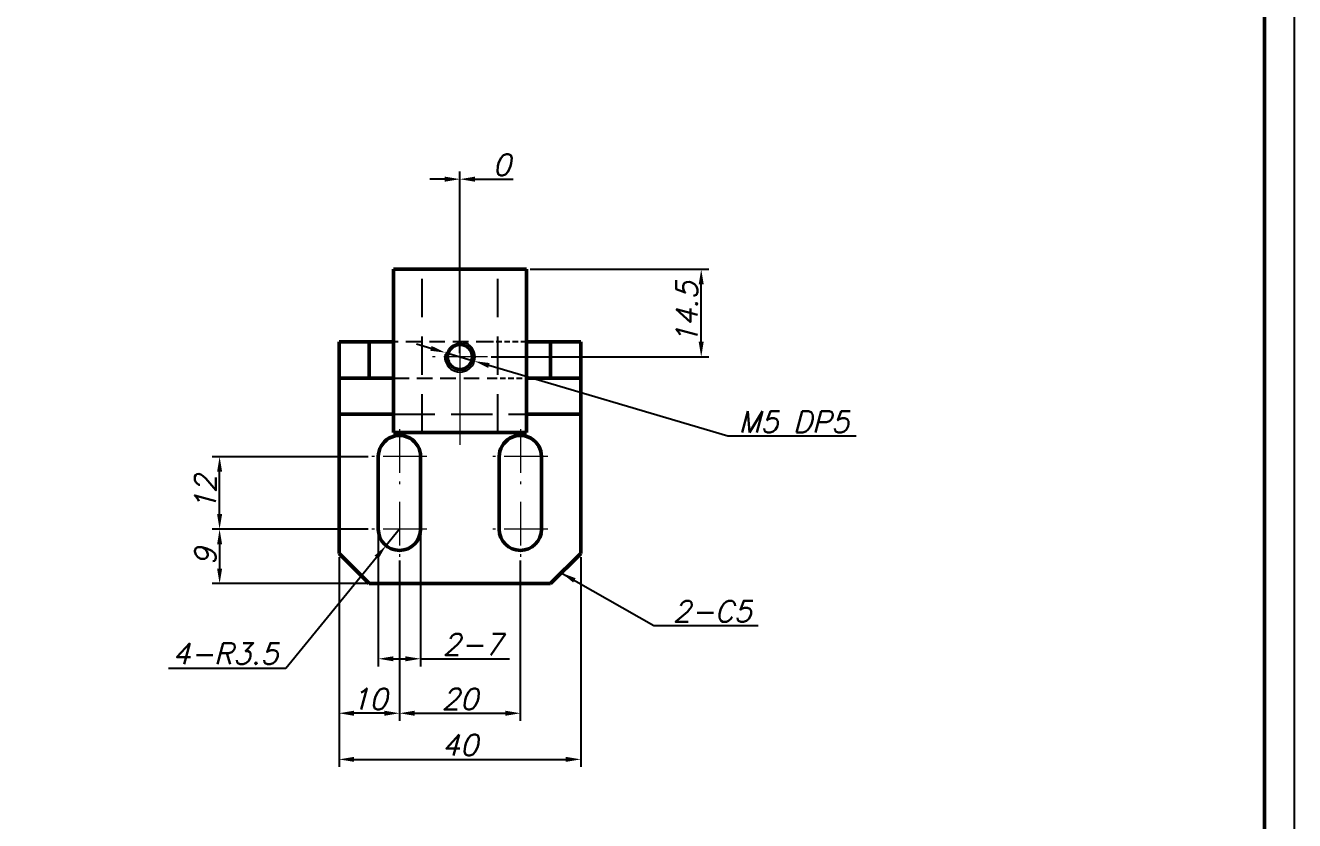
# Model space of a CAD drawing. Header units: inches. Extents: x 17901 to 26602, y 9673 to 14036.
# Drawn here: x 21881.9 to 22091.9, y 13293.2 to 13424.7 of the extents above; entities that cross this region are included whole.
import ezdxf

# ---------------------------------------------------------------- set-up
doc = ezdxf.new("R2010")
doc.units = ezdxf.units.IN
doc.header["$MEASUREMENT"] = 0
doc.linetypes.add('CENTER', pattern=[50.8, 31.75, -6.35, 6.35, -6.35])
doc.linetypes.add('DASHED2', pattern=[9.525, 6.35, -3.175])
for name, color, linetype, lineweight in [('中心线', 1, 'CENTER', 15), ('图框_内框线', 5, 'Continuous', 50), ('标注线', 3, 'Continuous', 25), ('粗实线', 7, 'Continuous', 50), ('细实线', 4, 'Continuous', 25), ('虚线', 2, 'DASHED2', 25)]:
    doc.layers.add(name, color=color, linetype=linetype, lineweight=lineweight)
doc.styles.add('DIM_FONT', font='romans.shx', dxfattribs={"oblique": 15})
doc.dimstyles.new('幅面 1：1$0', dxfattribs={"dimtxt": 3.5, "dimasz": 2.5, "dimexe": 1.25, "dimexo": 0.625, "dimtad": 1, "dimdsep": 46, "dimtxsty": 'DIM_FONT', "dimcen": 2.5, "dimclrd": 256, "dimclre": 256, "dimclrt": 256, "dimadec": 0, "dimazin": 0, "dimtm": 1e-09, "dimtfac": 0.5, "dimtmove": 0, "dimatfit": 3, "dimfxl": 1, "dimlwd": -1, "dimarcsym": 0})
doc.dimstyles.new('幅面 1：1$3', dxfattribs={"dimtxt": 3.5, "dimasz": 2.5, "dimexe": 1.25, "dimexo": 0.625, "dimtad": 1, "dimtih": 1, "dimtoh": 1, "dimdsep": 46, "dimtxsty": 'DIM_FONT', "dimcen": 2.5, "dimclrd": 256, "dimclre": 256, "dimclrt": 256, "dimazin": 2, "dimtfac": 0.5, "dimtmove": 0, "dimatfit": 3, "dimfxl": 1, "dimlwd": -1, "dimlwe": -1, "dimarcsym": 0})
doc.dimstyles.new('幅面 1：1$4', dxfattribs={"dimtxt": 3.5, "dimasz": 2.5, "dimexe": 1.25, "dimexo": 0.625, "dimtad": 1, "dimtoh": 1, "dimdsep": 46, "dimtxsty": 'DIM_FONT', "dimcen": 2.5, "dimclrd": 256, "dimclre": 256, "dimclrt": 256, "dimazin": 2, "dimtfac": 0.5, "dimtmove": 0, "dimatfit": 3, "dimfxl": 1, "dimlwd": -1, "dimlwe": -1, "dimarcsym": 0})
doc.dimstyles.new('幅面 1：1$7', dxfattribs={"dimtxt": 3.5, "dimasz": 2.5, "dimexe": 1.25, "dimexo": 0.625, "dimtad": 1, "dimdsep": 46, "dimtxsty": 'DIM_FONT', "dimcen": 2.5, "dimclrd": 256, "dimclrt": 256, "dimadec": 0, "dimazin": 0, "dimtfac": 1, "dimtmove": 0, "dimatfit": 3, "dimfxl": 1, "dimlwd": -1, "dimarcsym": 0})

# ---------------------------------------------------------------- blocks, each defined once
blk = doc.blocks.new('*D6')
at = {"layer": 'Defpoints', "color": 0, "transparency": 16777216}
for p in [(21951.36, 13370.59), (21956.16, 13369.18)]:
    blk.add_point(p, dxfattribs=at)
at = {"layer": '标注线', "transparency": 16777216}
for p, q in [((21948.97, 13371.3), (21946.57, 13372.01)), ((21951.36, 13370.59), (21956.16, 13369.18)), ((21998.09, 13356.77), (21958.56, 13368.47)), ((22019.32, 13356.77), (21998.09, 13356.77))]:
    blk.add_line(p, q, dxfattribs=at)
for points in [[(21949.08, 13371.7), (21948.85, 13370.9), (21951.36, 13370.59)], [(21958.67, 13368.87), (21958.44, 13368.07), (21956.16, 13369.18)]]:
    blk.add_solid(points, dxfattribs=at)
at = {"layer": '标注线', "transparency": 16777216, "insert": (22009.02, 13359.15), "char_height": 3.5, "attachment_point": 5, "style": 'DIM_FONT'}
blk.add_mtext('M5 DP5', dxfattribs=at)
blk = doc.blocks.new('*D27')
at = {"layer": 'Defpoints', "color": 0, "transparency": 16777216}
for p in [(21933.76, 13337.38), (21973.76, 13337.38), (21973.76, 13303.31)]:
    blk.add_point(p, dxfattribs=at)
at = {"layer": '标注线', "lineweight": -2, "transparency": 16777216}
for p, q in [((21933.76, 13336.76), (21933.76, 13302.06)), ((21973.76, 13336.76), (21973.76, 13302.06))]:
    blk.add_line(p, q, dxfattribs=at)
at = {"layer": '标注线', "transparency": 16777216}
blk.add_line((21936.26, 13303.31), (21971.26, 13303.31), dxfattribs=at)
for points in [[(21936.26, 13303.73), (21936.26, 13302.9), (21933.76, 13303.31)], [(21971.26, 13303.73), (21971.26, 13302.9), (21973.76, 13303.31)]]:
    blk.add_solid(points, dxfattribs=at)
at = {"layer": '标注线', "transparency": 16777216, "insert": (21953.76, 13305.69), "char_height": 3.5, "attachment_point": 5, "style": 'DIM_FONT'}
blk.add_mtext('40', dxfattribs=at)
blk = doc.blocks.new('*D28')
at = {"layer": 'Defpoints', "color": 0, "transparency": 16777216}
for p in [(21933.76, 13336.76), (21943.76, 13336.83), (21933.76, 13310.94)]:
    blk.add_point(p, dxfattribs=at)
at = {"layer": '标注线', "lineweight": -2, "transparency": 16777216}
for p, q in [((21933.76, 13336.13), (21933.76, 13309.69)), ((21943.76, 13336.21), (21943.76, 13309.69))]:
    blk.add_line(p, q, dxfattribs=at)
at = {"layer": '标注线', "transparency": 16777216}
blk.add_line((21941.26, 13310.94), (21936.26, 13310.94), dxfattribs=at)
for points in [[(21936.26, 13311.36), (21936.26, 13310.52), (21933.76, 13310.94)], [(21941.26, 13311.36), (21941.26, 13310.52), (21943.76, 13310.94)]]:
    blk.add_solid(points, dxfattribs=at)
at = {"layer": '标注线', "transparency": 16777216, "insert": (21938.76, 13313.31), "char_height": 3.5, "attachment_point": 5, "style": 'DIM_FONT'}
blk.add_mtext('10', dxfattribs=at)
blk = doc.blocks.new('*D29')
at = {"layer": 'Defpoints', "color": 0, "transparency": 16777216}
for p in [(21939.21, 13341.38), (21914, 13332.38), (21939.21, 13332.38)]:
    blk.add_point(p, dxfattribs=at)
at = {"layer": '标注线', "lineweight": -2, "transparency": 16777216}
for p, q in [((21938.59, 13341.38), (21912.75, 13341.38)), ((21938.59, 13332.38), (21912.75, 13332.38))]:
    blk.add_line(p, q, dxfattribs=at)
at = {"layer": '标注线', "transparency": 16777216}
blk.add_line((21914, 13338.88), (21914, 13334.88), dxfattribs=at)
for points in [[(21913.59, 13338.88), (21914.42, 13338.88), (21914, 13341.38)], [(21913.59, 13334.88), (21914.42, 13334.88), (21914, 13332.38)]]:
    blk.add_solid(points, dxfattribs=at)
at = {"layer": '标注线', "transparency": 16777216, "insert": (21911.63, 13336.88), "char_height": 3.5, "attachment_point": 5, "rotation": 90, "style": 'DIM_FONT'}
blk.add_mtext('9', dxfattribs=at)
blk = doc.blocks.new('*D30')
at = {"layer": 'Defpoints', "color": 0, "transparency": 16777216}
for p in [(21914, 13353.38), (21939.21, 13353.38), (21939.21, 13341.38)]:
    blk.add_point(p, dxfattribs=at)
at = {"layer": '标注线', "lineweight": -2, "transparency": 16777216}
for p, q in [((21938.59, 13353.38), (21912.75, 13353.38)), ((21938.59, 13341.38), (21912.75, 13341.38))]:
    blk.add_line(p, q, dxfattribs=at)
at = {"layer": '标注线', "transparency": 16777216}
blk.add_line((21914, 13343.88), (21914, 13350.88), dxfattribs=at)
for points in [[(21913.59, 13350.88), (21914.42, 13350.88), (21914, 13353.38)], [(21913.59, 13343.88), (21914.42, 13343.88), (21914, 13341.38)]]:
    blk.add_solid(points, dxfattribs=at)
at = {"layer": '标注线', "transparency": 16777216, "insert": (21911.63, 13347.38), "char_height": 3.5, "attachment_point": 5, "rotation": 90, "style": 'DIM_FONT'}
blk.add_mtext('12', dxfattribs=at)
blk = doc.blocks.new('*D31')
at = {"layer": 'Defpoints', "color": 0, "transparency": 16777216}
for p in [(21943.76, 13336.83), (21963.76, 13336.83), (21963.76, 13310.94)]:
    blk.add_point(p, dxfattribs=at)
at = {"layer": '标注线', "lineweight": -2, "transparency": 16777216}
for p, q in [((21943.76, 13336.21), (21943.76, 13309.69)), ((21963.76, 13336.21), (21963.76, 13309.69))]:
    blk.add_line(p, q, dxfattribs=at)
at = {"layer": '标注线', "transparency": 16777216}
blk.add_line((21946.26, 13310.94), (21961.26, 13310.94), dxfattribs=at)
for points in [[(21946.26, 13311.36), (21946.26, 13310.52), (21943.76, 13310.94)], [(21961.26, 13311.36), (21961.26, 13310.52), (21963.76, 13310.94)]]:
    blk.add_solid(points, dxfattribs=at)
at = {"layer": '标注线', "transparency": 16777216, "insert": (21953.76, 13313.31), "char_height": 3.5, "attachment_point": 5, "style": 'DIM_FONT'}
blk.add_mtext('20', dxfattribs=at)
blk = doc.blocks.new('*D32')
at = {"layer": 'Defpoints', "color": 0, "transparency": 16777216}
for p in [(21940.26, 13341.38), (21947.26, 13341.38), (21947.26, 13319.95)]:
    blk.add_point(p, dxfattribs=at)
at = {"layer": '标注线', "lineweight": -2, "transparency": 16777216}
for p, q in [((21940.26, 13340.76), (21940.26, 13318.7)), ((21947.26, 13340.76), (21947.26, 13318.7))]:
    blk.add_line(p, q, dxfattribs=at)
at = {"layer": '标注线', "transparency": 16777216}
for p, q in [((21942.76, 13319.95), (21944.76, 13319.95)), ((21947.26, 13319.95), (21961.95, 13319.95))]:
    blk.add_line(p, q, dxfattribs=at)
for points in [[(21942.76, 13320.36), (21942.76, 13319.53), (21940.26, 13319.95)], [(21944.76, 13320.36), (21944.76, 13319.53), (21947.26, 13319.95)]]:
    blk.add_solid(points, dxfattribs=at)
at = {"layer": '标注线', "transparency": 16777216, "insert": (21955.86, 13322.32), "char_height": 3.5, "attachment_point": 5, "style": 'DIM_FONT'}
blk.add_mtext('2-7', dxfattribs=at)
blk = doc.blocks.new('*D33')
at = {"layer": 'Defpoints', "color": 0, "transparency": 16777216}
for p in [(21943.76, 13341.38), (21941.55, 13338.68)]:
    blk.add_point(p, dxfattribs=at)
at = {"layer": '标注线', "transparency": 16777216}
for p, q in [((21943.76, 13341.38), (21941.55, 13338.68)), ((21924.97, 13318.42), (21939.96, 13336.74)), ((21905.55, 13318.42), (21924.97, 13318.42))]:
    blk.add_line(p, q, dxfattribs=at)
blk.add_solid([(21939.64, 13337.01), (21940.29, 13336.48), (21941.55, 13338.68)], dxfattribs=at)
at = {"layer": '标注线', "transparency": 16777216, "insert": (21914.95, 13320.8), "char_height": 3.5, "attachment_point": 5, "style": 'DIM_FONT'}
blk.add_mtext('4-R3.5', dxfattribs=at)
blk = doc.blocks.new('*D34')
at = {"layer": 'Defpoints', "color": 0, "transparency": 16777216}
for p in [(21964.76, 13384.38), (21993.69, 13384.38), (21958.31, 13369.88)]:
    blk.add_point(p, dxfattribs=at)
at = {"layer": '标注线', "lineweight": -2, "transparency": 16777216}
for p, q in [((21965.39, 13384.38), (21994.94, 13384.38)), ((21958.94, 13369.88), (21994.94, 13369.88))]:
    blk.add_line(p, q, dxfattribs=at)
at = {"layer": '标注线', "transparency": 16777216}
blk.add_line((21993.69, 13372.38), (21993.69, 13381.88), dxfattribs=at)
for points in [[(21993.27, 13381.88), (21994.1, 13381.88), (21993.69, 13384.38)], [(21993.27, 13372.38), (21994.1, 13372.38), (21993.69, 13369.88)]]:
    blk.add_solid(points, dxfattribs=at)
at = {"layer": '标注线', "transparency": 16777216, "insert": (21991.31, 13377.13), "char_height": 3.5, "attachment_point": 5, "rotation": 90, "style": 'DIM_FONT'}
blk.add_mtext('14.5', dxfattribs=at)
blk = doc.blocks.new('*D35')
at = {"layer": 'Defpoints', "color": 0, "transparency": 16777216}
for p in [(21953.76, 13399.28), (21953.76, 13387.08), (21953.76, 13369.88)]:
    blk.add_point(p, dxfattribs=at)
at = {"layer": '标注线', "lineweight": -2, "transparency": 16777216}
for p in [(21953.76, 13370.51), (21953.76, 13387.71)]:
    blk.add_line(p, (21953.76, 13400.53), dxfattribs=at)
at = {"layer": '标注线', "transparency": 16777216}
for p, q in [((21951.26, 13399.28), (21948.76, 13399.28)), ((21953.76, 13399.28), (21953.76, 13399.28)), ((21956.26, 13399.28), (21962.6, 13399.28))]:
    blk.add_line(p, q, dxfattribs=at)
for points in [[(21951.26, 13399.7), (21951.26, 13398.86), (21953.76, 13399.28)], [(21956.26, 13399.7), (21956.26, 13398.86), (21953.76, 13399.28)]]:
    blk.add_solid(points, dxfattribs=at)
at = {"layer": '标注线', "transparency": 16777216, "insert": (21960.68, 13401.66), "char_height": 3.5, "attachment_point": 5, "style": 'DIM_FONT'}
blk.add_mtext('0', dxfattribs=at)

msp = doc.modelspace()

# ---------------------------------------------------------------- linework, layer by layer
at = {"layer": 'Defpoints'}
msp.add_lwpolyline([(21671.869, 13161.647), (22091.869, 13161.647), (22091.869, 13458.647), (21671.869, 13458.647)], close=True, dxfattribs=at)
at = {"layer": '中心线'}
msp.add_line((21953.764, 13387.084), (21953.764, 13354.683), dxfattribs=at)
at = {"layer": '中心线', "ltscale": 0.227441}
for p, q in [((21958.313, 13369.88), (21949.216, 13369.88)), ((21948.311, 13353.384), (21939.214, 13353.384)), ((21968.311, 13353.384), (21959.214, 13353.384)), ((21948.311, 13341.384), (21939.214, 13341.384)), ((21968.311, 13341.384), (21959.214, 13341.384))]:
    msp.add_line(p, q, dxfattribs=at)
at = {"layer": '中心线', "ltscale": 0.227502}
for p, q in [((21943.764, 13357.934), (21943.764, 13348.834)), ((21963.764, 13357.934), (21963.764, 13348.834)), ((21943.764, 13345.934), (21943.764, 13336.834)), ((21963.764, 13345.934), (21963.764, 13336.834))]:
    msp.add_line(p, q, dxfattribs=at)
at = {"layer": '图框_内框线'}
msp.add_lwpolyline([(21696.869, 13166.647), (22086.869, 13166.647), (22086.869, 13453.647), (21696.869, 13453.647)], close=True, dxfattribs=at)
at = {"layer": '粗实线'}
for p, q in [((21942.764, 13384.384), (21964.764, 13384.384)), ((21942.764, 13384.384), (21942.764, 13357.384)), ((21964.764, 13384.384), (21964.764, 13357.384)), ((21933.764, 13360.384), (21933.764, 13337.384)), ((21973.764, 13337.384), (21973.764, 13360.384)), ((21942.764, 13357.384), (21964.764, 13357.384)), ((21938.764, 13332.384), (21968.764, 13332.384))]:
    msp.add_line(p, q, dxfattribs=at)
at = {"layer": '粗实线', "ltscale": 0.125}
for p, q in [((21938.764, 13372.384), (21933.764, 13372.384)), ((21973.764, 13372.384), (21968.764, 13372.384)), ((21933.764, 13366.384), (21938.764, 13366.384)), ((21968.764, 13366.384), (21973.764, 13366.384))]:
    msp.add_line(p, q, dxfattribs=at)
at = {"layer": '粗实线', "ltscale": 0.15}
for p, q in [((21933.764, 13366.384), (21933.764, 13372.384)), ((21938.764, 13366.384), (21938.764, 13372.384)), ((21942.764, 13372.384), (21942.764, 13366.384)), ((21964.764, 13372.384), (21964.764, 13366.384)), ((21968.764, 13372.384), (21968.764, 13366.384)), ((21973.764, 13372.384), (21973.764, 13366.384)), ((21933.764, 13366.384), (21933.764, 13360.384)), ((21973.764, 13360.384), (21973.764, 13366.384))]:
    msp.add_line(p, q, dxfattribs=at)
at = {"layer": '粗实线', "ltscale": 0.1}
for p, q in [((21942.764, 13372.384), (21938.764, 13372.384)), ((21968.764, 13372.384), (21964.764, 13372.384)), ((21938.764, 13366.384), (21942.764, 13366.384)), ((21964.764, 13366.384), (21968.764, 13366.384))]:
    msp.add_line(p, q, dxfattribs=at)
at = {"layer": '粗实线', "ltscale": 0.225}
for p, q in [((21933.764, 13360.384), (21942.764, 13360.384)), ((21964.764, 13360.384), (21973.764, 13360.384))]:
    msp.add_line(p, q, dxfattribs=at)
at = {"layer": '粗实线', "ltscale": 0.3}
for p, q in [((21940.264, 13341.384), (21940.264, 13353.384)), ((21947.264, 13353.384), (21947.264, 13341.384)), ((21960.264, 13341.384), (21960.264, 13353.384)), ((21967.264, 13353.384), (21967.264, 13341.384))]:
    msp.add_line(p, q, dxfattribs=at)
at = {"layer": '粗实线', "ltscale": 0.176777}
for p, q in [((21933.764, 13337.384), (21938.764, 13332.384)), ((21968.764, 13332.384), (21973.764, 13337.384))]:
    msp.add_line(p, q, dxfattribs=at)
at = {"layer": '粗实线'}
msp.add_circle((21953.761, 13369.884), 2.067, dxfattribs=at)
for centre, start, end in [((21943.764, 13353.384), 0, 180.00001), ((21963.764, 13353.384), 0, 180.00001), ((21943.764, 13341.384), 180.00001, 0), ((21963.764, 13341.384), 180.00001, 0)]:
    msp.add_arc(centre, 3.5, start, end, dxfattribs=at)
at = {"layer": '细实线'}
msp.add_arc((21953.761, 13369.884), 2.5, 169.99999, 100.00001, dxfattribs=at)
at = {"layer": '虚线'}
for p, q in [((21947.514, 13357.384), (21947.514, 13384.384)), ((21960.014, 13357.384), (21960.014, 13384.384)), ((21933.764, 13360.384), (21973.764, 13360.384)), ((21942.764, 13360.384), (21964.764, 13360.384))]:
    msp.add_line(p, q, dxfattribs=at)
at = {"layer": '虚线', "ltscale": 0.406836}
for p, q in [((21959.038, 13372.384), (21942.764, 13372.384)), ((21942.764, 13366.384), (21959.038, 13366.384))]:
    msp.add_line(p, q, dxfattribs=at)
at = {"layer": '虚线', "ltscale": 0.143164}
for p, q in [((21964.764, 13372.384), (21959.038, 13372.384)), ((21959.038, 13366.384), (21964.764, 13366.384))]:
    msp.add_line(p, q, dxfattribs=at)

# ---------------------------------------------------------------- texts
at = {"layer": '标注线', "insert": (21988.999, 13326.053), "char_height": 3.5, "attachment_point": 7, "style": 'DIM_FONT'}
msp.add_mtext('2-C5', dxfattribs=at)

# ---------------------------------------------------------------- dimensions: what is measured, and where the dimension line sits
at = {"layer": '标注线'}
for base, p1, p2, picture, middle in [((21953.764, 13399.281), (21953.761, 13369.884), (21953.764, 13387.084), '*D35', (21960.68, 13401.656)), ((21973.764, 13303.314), (21933.764, 13337.384), (21973.764, 13337.384), '*D27', (21953.764, 13305.689)), ((21933.764, 13310.94), (21943.764, 13336.834), (21933.764, 13336.759), '*D28', (21938.764, 13313.315)), ((21963.764, 13310.94), (21943.764, 13336.834), (21963.764, 13336.834), '*D31', (21953.764, 13313.315))]:
    dim = msp.add_linear_dim(base=base, p1=p1, p2=p2, dimstyle='幅面 1：1$0', dxfattribs=at)
    dim.commit()
    dim.dimension.update_dxf_attribs({"geometry": picture, "text_midpoint": middle})
for base, p1, p2, picture, middle in [((21993.685, 13384.384), (21958.313, 13369.88), (21964.764, 13384.384), '*D34', (21991.31, 13377.132)), ((21914.004, 13353.384), (21939.214, 13341.384), (21939.214, 13353.384), '*D30', (21911.629, 13347.384)), ((21914.004, 13332.384), (21939.214, 13341.384), (21939.214, 13332.384), '*D29', (21911.629, 13336.884))]:
    dim = msp.add_linear_dim(base=base, p1=p1, p2=p2, angle=90, dimstyle='幅面 1：1$0', dxfattribs=at)
    dim.commit()
    dim.dimension.update_dxf_attribs({"geometry": picture, "text_midpoint": middle})
dim = msp.add_diameter_dim_2p(p1=(21951.363, 13370.593), p2=(21956.158, 13369.175), text='<> DP5', dimstyle='幅面 1：1$3', override={"dimpost": 'M<>'}, dxfattribs=at)
dim.commit()
dim.dimension.update_dxf_attribs({"geometry": '*D6', "text_midpoint": (22009.016, 13356.773), "dimtype": 163})
dim = msp.add_radius_dim(center=(21943.764, 13341.384), mpoint=(21941.547, 13338.676), text='4-<>', dimstyle='幅面 1：1$4', dxfattribs=at)
dim.commit()
dim.dimension.update_dxf_attribs({"geometry": '*D33', "text_midpoint": (21914.946, 13318.423), "dimtype": 164})
dim = msp.add_linear_dim(base=(21947.264, 13319.947), p1=(21940.264, 13341.384), p2=(21947.264, 13341.384), text='2-<>', dimstyle='幅面 1：1$0', dxfattribs=at)
dim.commit()
dim.dimension.update_dxf_attribs({"geometry": '*D32', "text_midpoint": (21955.858, 13322.322)})

# ---------------------------------------------------------------- leaders
at = {"layer": '标注线', "annotation_type": 0, "has_hookline": 1, "hookline_direction": 0, "text_width": 14.104}
msp.add_leader([(21970.541, 13334.16), (21985.874, 13325.428), (21988.374, 13325.428)], dimstyle='幅面 1：1$7', override={"dimgap": 0.625, "dimtad": 1}, dxfattribs=at)

doc.saveas('drawing.dxf')
